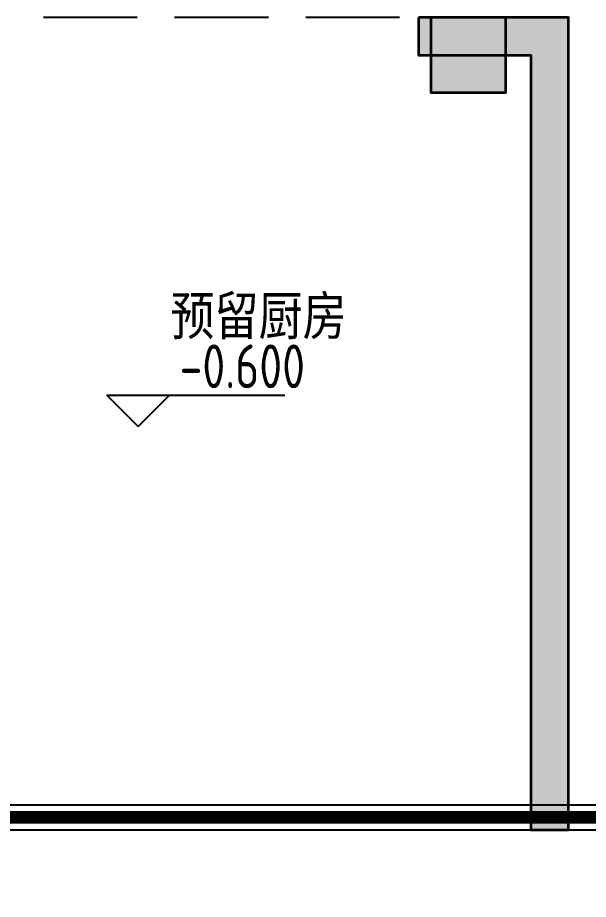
# Model space of a CAD drawing. Extents: x 513700 to 513844, y -232466 to -232398.
# Drawn here: x 513791.96 to 513796.53, y -232430.25 to -232423.19 of the extents above; entities that cross this region are included whole.
import ezdxf

# ---------------------------------------------------------------- set-up
doc = ezdxf.new("R2010")
doc.units = 0
doc.header["$LTSCALE"] = 1000
doc.linetypes.add('DASH', pattern=[0.35, 0.25, -0.1])
doc.layers.get('0').update_dxf_attribs({"color": 252})
for name, color, linetype in [('A-ANNO-100-DIM-E', 253, 'Continuous'), ('A-ANNO-100-TXT', 252, 'Continuous'), ('A-PATT-COLU', 253, 'Continuous'), ('A-STR-CONC-B', 252, 'Continuous'), ('A-STR-CONC-C', 253, 'Continuous'), ('A-WALL-S', 252, 'Continuous'), ('PUB_HATCH', 252, 'Continuous'), ('降板', 253, 'Continuous')]:
    doc.layers.add(name, color=color, linetype=linetype)
for name, color, linetype, lineweight in [('S-COLU', 252, 'Continuous', 35), ('S-COLU-HATC', 252, 'Continuous', 25), ('S-WALL', 252, 'Continuous', 35), ('S-WALL-HATC', 252, 'Continuous', 25), ('面积-计容-住宅-1', 1, 'Continuous', 0), ('面积-计容-餐饮便利店-1', 3, 'Continuous', 0)]:
    doc.layers.add(name, color=color, linetype=linetype, lineweight=lineweight)
doc.styles.add('TYDG_02', font='TSSDENG.shx', dxfattribs={"width": 0.8, "bigfont": 'hztxt.shx'})

# ---------------------------------------------------------------- blocks, each defined once
blk = doc.blocks.new('2新72A$C0EC5048D')
at = {"layer": 'S-COLU-HATC'}
blk.add_hatch(color=256, dxfattribs=at).paths.add_polyline_path([(-26899.8, 17500), (-27499.8, 17500), (-27499.8, 16900), (-26899.8, 16900)])
at = {"layer": 'S-WALL-HATC'}
blk.add_hatch(color=256, dxfattribs=at).paths.add_polyline_path([(-27600.1, 17500), (-27600.1, 17200), (-26700.2, 17200), (-26700.2, 11000), (-26400.2, 11000), (-26400.2, 17500)])
at = {"layer": 'S-COLU', "elevation": 0}
blk.add_lwpolyline([(-26899.8, 17500), (-27499.8, 17500), (-27499.8, 16900), (-26899.8, 16900)], close=True, dxfattribs=at)
at = {"layer": 'S-WALL', "elevation": 0}
blk.add_lwpolyline([(-27600.1, 17500), (-27600.1, 17200), (-26700.2, 17200), (-26700.2, 11000), (-26400.2, 11000), (-26400.2, 17500)], close=True, dxfattribs=at)
blk = doc.blocks.new('2新154_FZH')
blk.add_lwpolyline([(-0.5, -0.5), (0.5, -0.5), (0.5, 0.5), (-0.5, 0.5)], close=True)
at = {"layer": 'PUB_HATCH'}
blk.add_solid([(-0.5, -0.5), (0.5, -0.5), (-0.5, 0.5), (0.5, 0.5)], dxfattribs=at)
blk = doc.blocks.new('2新231F柱')
at = {"layer": 'A-PATT-COLU'}
for points in [[(-63262, -14697.8), (-63262, -14397.8), (-63362, -14397.8), (-63362, -14697.8)], [(-62662, -14397.8), (-62662, -14697.8), (-62462, -14697.8), (-62162, -14397.8)], [(-62162, -20897.8), (-62162, -14397.8), (-62462, -14697.8), (-62462, -20897.8)]]:
    blk.add_hatch(color=256, dxfattribs=at).paths.add_polyline_path(points)
at = {"layer": 'A-STR-CONC-B'}
for p, q in [((-63362, -14397.8), (-63262, -14397.8)), ((-63362, -14397.8), (-63362, -14697.8)), ((-62662, -14397.8), (-62162, -14397.8)), ((-62162, -20897.8), (-62162, -14397.8)), ((-63362, -14697.8), (-63262, -14697.8)), ((-62662, -14697.8), (-62462, -14697.8)), ((-62462, -20897.8), (-62462, -14697.8)), ((-62462, -20897.8), (-62162, -20897.8))]:
    blk.add_line(p, q, dxfattribs=at)
at = {"layer": 'A-STR-CONC-C', "xscale": 600, "yscale": 600, "zscale": 600, "rotation": 270}
blk.add_blockref('2新154_FZH', (-62962, -14697.8), dxfattribs=at)

msp = doc.modelspace()

# ---------------------------------------------------------------- linework, layer by layer
at = {"color": 252, "linetype": 'DASH', "ltscale": 0.003}
msp.add_lwpolyline([(513796.0704, -232423.1938), (513789.3704, -232423.1938), (513789.3704, -232429.4938), (513796.0704, -232429.4938)], close=True, dxfattribs=at)
at = {"layer": 'A-ANNO-100-DIM-E', "color": 252}
for p, q in [((513792.9293, -232426.4647), (513792.6793, -232426.2147)), ((513792.6793, -232426.2147), (513794.1023, -232426.2147)), ((513792.9293, -232426.4647), (513793.1793, -232426.2147))]:
    msp.add_line(p, q, dxfattribs=at)
at = {"layer": 'A-WALL-S', "color": 252}
for p, q in [((513789.3704, -232429.4938), (513798.4704, -232429.4938)), ((513789.1704, -232429.6938), (513798.4704, -232429.6938))]:
    msp.add_line(p, q, dxfattribs=at)
at = {"layer": '面积-计容-住宅-1'}
msp.add_line((513789.1454, -232429.5938), (513813.5704, -232429.5938), dxfattribs=at)
at = {"layer": '面积-计容-住宅-1', "const_width": 0.1}
msp.add_lwpolyline([(513816.0703, -232430.1938), (513813.5704, -232430.1938), (513813.5704, -232429.5938), (513789.1454, -232429.5938), (513789.1454, -232433.2938), (513800.4204, -232433.2938), (513800.4204, -232434.6938), (513802.2204, -232434.6938), (513802.2204, -232439.4188), (513804.1704, -232439.4187), (513804.1704, -232434.6938), (513814.2704, -232434.6938), (513814.2704, -232440.8188), (513816.6704, -232440.8188), (513816.6704, -232437.1938), (513816.0703, -232437.1938)], close=True, dxfattribs=at)
at = {"layer": '面积-计容-餐饮便利店-1', "color": 3, "const_width": 0.1}
msp.add_lwpolyline([(513813.5702, -232413.0688), (513806.4452, -232413.0688), (513806.4452, -232414.0688), (513805.4952, -232414.0688), (513805.4952, -232413.6938, 0.414214), (513804.8702, -232413.0688), (513797.1704, -232413.0688, 0.414214), (513796.5454, -232413.6938), (513796.5454, -232414.0688), (513795.5954, -232414.0688), (513795.5954, -232413.0688), (513765.1454, -232413.0688), (513765.1454, -232421.0188), (513789.1454, -232421.0188), (513789.1454, -232429.5938), (513813.5704, -232429.5938), (513813.5703, -232428.1938), (513812.5704, -232428.1938), (513812.5704, -232423.2938), (513813.5703, -232423.2938)], format="xyb", close=True, dxfattribs=at)

# ---------------------------------------------------------------- block references
at = {"color": 252, "xscale": 0.001, "yscale": 0.001, "zscale": 0.001}
msp.add_blockref('2新231F柱', (513858.5324, -232408.796), dxfattribs=at)
at = {"layer": '降板', "color": 252, "xscale": 0.001, "yscale": 0.001, "zscale": 0.001}
msp.add_blockref('2新72A$C0EC5048D', (513822.7704, -232440.6938), dxfattribs=at)

# ---------------------------------------------------------------- texts
at = {"layer": 'A-ANNO-100-DIM-E', "color": 252, "style": 'TYDG_02', "width": 0.8}
msp.add_text('-0.600', height=0.35, dxfattribs=at).set_placement((513793.2605, -232426.1592))
at = {"layer": 'A-ANNO-100-TXT', "color": 252, "style": 'TYDG_02'}
msp.add_text('预留厨房', height=0.35259, dxfattribs=at).set_placement((513793.1867, -232425.768))

doc.saveas('drawing.dxf')
